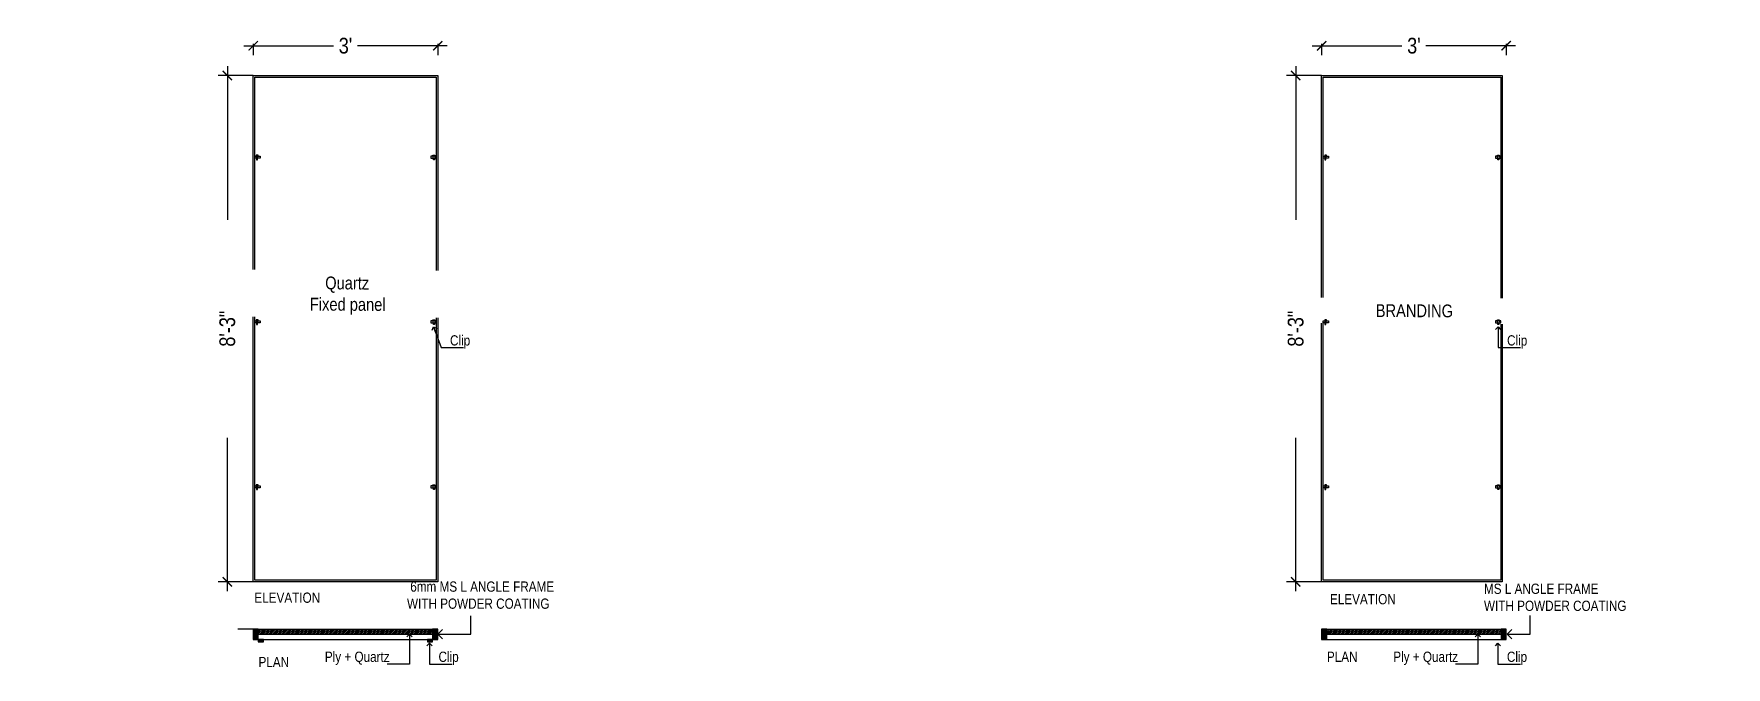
# Model space of a CAD drawing. Header units: inches. Extents: x -109431 to 29005, y -34715 to -1756.
# Drawn here: x -37293.7 to -36962.7, y -11941.8 to -11818 of the extents above; entities that cross this region are included whole.
import ezdxf

# ---------------------------------------------------------------- set-up
doc = ezdxf.new("R2010")
doc.units = ezdxf.units.IN
doc.header["$LTSCALE"] = 0.05
doc.header["$MEASUREMENT"] = 0
doc.header["$PDMODE"] = 3
doc.header["$PDSIZE"] = -4
doc.linetypes.add('ACAD_ISO03W100', pattern=[30, 12, -18])
doc.linetypes.add('DASHED2', pattern=[0.375, 0.25, -0.125])
doc.layers.get('Defpoints').update_dxf_attribs({"linetype": 'DASHED2'})
doc.layers.add('Flooring Layout', color=7, linetype='Continuous')
doc.layers.add('text', color=4, linetype='Continuous')
doc.styles.add('9-128OF1-4', font='ARIALN.TTF', dxfattribs={"height": 3.0792})
doc.dimstyles.new('DIM 1-4', dxfattribs={"dimtxt": 3.0792, "dimasz": 1.82, "dimexe": 1.82, "dimexo": 0, "dimgap": 0.09, "dimtad": 0, "dimzin": 0, "dimdsep": 46, "dimlunit": 4, "dimtxsty": '9-128OF1-4', "dimblk": 'ARCHTICK', "dimcen": 1.8125, "dimdle": 1.82, "dimclrd": 8, "dimclre": 8, "dimadec": 0, "dimazin": 0, "dimtfac": 1, "dimtofl": 0, "dimtmove": 0, "dimatfit": 3, "dimldrblk": 'OPEN90', "dimfxl": 1, "dimtolj": 1, "dimtzin": 0, "dimlwd": -1, "dimarcsym": 0})

# ---------------------------------------------------------------- blocks, each defined once
blk = doc.blocks.new('_ArchTick')
at = {"color": 0, "const_width": 0.15}
blk.add_lwpolyline([(-0.5, -0.5), (0.5, 0.5)], dxfattribs=at)
blk = doc.blocks.new('*D870')
at = {"layer": 'Defpoints', "color": 0, "ltscale": 50, "transparency": 16777216}
for p in [(-37250.75, -11819.91), (-37214.67, -11819.91), (-37214.67, -11820.32)]:
    blk.add_point(p, dxfattribs=at)
at = {"layer": 'Flooring Layout', "color": 8, "linetype": 'ACAD_ISO03W100', "ltscale": 50, "transparency": 16777216}
for p, q in [((-37252.57, -11820.32), (-37233.96, -11820.32)), ((-37212.85, -11820.32), (-37231.46, -11820.32))]:
    blk.add_line(p, q, dxfattribs=at)
at = {"layer": 'Flooring Layout', "color": 8, "linetype": 'ACAD_ISO03W100', "lineweight": -2, "ltscale": 50, "transparency": 16777216}
for p, q in [((-37250.75, -11819.91), (-37250.75, -11822.14)), ((-37214.67, -11819.91), (-37214.67, -11822.14))]:
    blk.add_line(p, q, dxfattribs=at)
at = {"layer": 'Flooring Layout', "color": 8, "ltscale": 50, "transparency": 16777216, "xscale": 1.82, "yscale": 1.82, "zscale": 1.82, "rotation": 180}
blk.add_blockref('_ArchTick', (-37250.75, -11820.32), dxfattribs=at)
at = {"layer": 'Flooring Layout', "color": 8, "ltscale": 50, "transparency": 16777216, "xscale": 1.82, "yscale": 1.82, "zscale": 1.82}
blk.add_blockref('_ArchTick', (-37214.67, -11820.32), dxfattribs=at)
at = {"layer": 'Flooring Layout', "color": 0, "ltscale": 50, "transparency": 16777216, "insert": (-37232.71, -11820.32), "char_height": 3.079, "attachment_point": 5, "style": '9-128OF1-4', "bg_fill": 3, "box_fill_scale": 1.25, "bg_fill_color": 256, "bg_fill_true_color": 13158600, "bg_fill_transparency": 0}
blk.add_mtext("\\A1;3'", dxfattribs=at)
blk = doc.blocks.new('_Open90')
at = {"color": 0, "linetype": 'ByBlock', "lineweight": -2}
for p, q in [((0, 0), (-1, 0)), ((-0.5, 0.5), (0, 0)), ((0, 0), (-0.5, -0.5))]:
    blk.add_line(p, q, dxfattribs=at)
blk = doc.blocks.new('*D871')
at = {"layer": 'Defpoints', "color": 0, "ltscale": 50, "transparency": 16777216}
for p in [(-37250.75, -11826.15), (-37255.81, -11925.15), (-37250.75, -11925.15)]:
    blk.add_point(p, dxfattribs=at)
at = {"layer": 'Flooring Layout', "color": 8, "linetype": 'ACAD_ISO03W100', "lineweight": -2, "ltscale": 50, "transparency": 16777216}
for p, q in [((-37250.75, -11826.15), (-37257.63, -11826.15)), ((-37250.75, -11925.15), (-37257.63, -11925.15))]:
    blk.add_line(p, q, dxfattribs=at)
at = {"layer": 'Flooring Layout', "color": 8, "linetype": 'ACAD_ISO03W100', "ltscale": 50, "transparency": 16777216}
for p, q in [((-37255.81, -11824.33), (-37255.81, -11872.2)), ((-37255.81, -11926.97), (-37255.81, -11879.1))]:
    blk.add_line(p, q, dxfattribs=at)
at = {"layer": 'Flooring Layout', "color": 8, "ltscale": 50, "transparency": 16777216, "xscale": 1.82, "yscale": 1.82, "zscale": 1.82}
for p, rotation in [((-37255.81, -11826.15), 90), ((-37255.81, -11925.15), 270)]:
    blk.add_blockref('_ArchTick', p, dxfattribs=dict(at, rotation=rotation))
at = {"layer": 'Flooring Layout', "color": 0, "ltscale": 50, "transparency": 16777216, "insert": (-37255.81, -11875.65), "char_height": 3.079, "attachment_point": 5, "rotation": 90, "style": '9-128OF1-4', "bg_fill": 3, "box_fill_scale": 1.25, "bg_fill_color": 256, "bg_fill_true_color": 13158600, "bg_fill_transparency": 0}
blk.add_mtext('\\A1;8\'-3"', dxfattribs=at)
blk = doc.blocks.new('*D872')
at = {"layer": 'Defpoints', "color": 0, "ltscale": 50, "transparency": 16777216}
for p in [(-37041.84, -11819.91), (-37005.75, -11819.91), (-37005.75, -11820.32)]:
    blk.add_point(p, dxfattribs=at)
at = {"layer": 'Flooring Layout', "color": 8, "linetype": 'ACAD_ISO03W100', "ltscale": 50, "transparency": 16777216}
for p, q in [((-37043.66, -11820.32), (-37025.04, -11820.32)), ((-37003.93, -11820.32), (-37022.54, -11820.32))]:
    blk.add_line(p, q, dxfattribs=at)
at = {"layer": 'Flooring Layout', "color": 8, "linetype": 'ACAD_ISO03W100', "lineweight": -2, "ltscale": 50, "transparency": 16777216}
for p, q in [((-37041.84, -11819.91), (-37041.84, -11822.14)), ((-37005.75, -11819.91), (-37005.75, -11822.14))]:
    blk.add_line(p, q, dxfattribs=at)
at = {"layer": 'Flooring Layout', "color": 8, "ltscale": 50, "transparency": 16777216, "xscale": 1.82, "yscale": 1.82, "zscale": 1.82, "rotation": 180}
blk.add_blockref('_ArchTick', (-37041.84, -11820.32), dxfattribs=at)
at = {"layer": 'Flooring Layout', "color": 8, "ltscale": 50, "transparency": 16777216, "xscale": 1.82, "yscale": 1.82, "zscale": 1.82}
blk.add_blockref('_ArchTick', (-37005.75, -11820.32), dxfattribs=at)
at = {"layer": 'Flooring Layout', "color": 0, "ltscale": 50, "transparency": 16777216, "insert": (-37023.79, -11820.32), "char_height": 3.079, "attachment_point": 5, "style": '9-128OF1-4', "bg_fill": 3, "box_fill_scale": 1.25, "bg_fill_color": 256, "bg_fill_true_color": 13158600, "bg_fill_transparency": 0}
blk.add_mtext("\\A1;3'", dxfattribs=at)
blk = doc.blocks.new('*D873')
at = {"layer": 'Defpoints', "color": 0, "ltscale": 50, "transparency": 16777216}
for p in [(-37041.84, -11826.15), (-37046.9, -11925.15), (-37041.84, -11925.15)]:
    blk.add_point(p, dxfattribs=at)
at = {"layer": 'Flooring Layout', "color": 8, "linetype": 'ACAD_ISO03W100', "lineweight": -2, "ltscale": 50, "transparency": 16777216}
for p, q in [((-37041.84, -11826.15), (-37048.72, -11826.15)), ((-37041.84, -11925.15), (-37048.72, -11925.15))]:
    blk.add_line(p, q, dxfattribs=at)
at = {"layer": 'Flooring Layout', "color": 8, "linetype": 'ACAD_ISO03W100', "ltscale": 50, "transparency": 16777216}
for p, q in [((-37046.9, -11824.33), (-37046.9, -11872.2)), ((-37046.9, -11926.97), (-37046.9, -11879.1))]:
    blk.add_line(p, q, dxfattribs=at)
at = {"layer": 'Flooring Layout', "color": 8, "ltscale": 50, "transparency": 16777216, "xscale": 1.82, "yscale": 1.82, "zscale": 1.82}
for p, rotation in [((-37046.9, -11826.15), 90), ((-37046.9, -11925.15), 270)]:
    blk.add_blockref('_ArchTick', p, dxfattribs=dict(at, rotation=rotation))
at = {"layer": 'Flooring Layout', "color": 0, "ltscale": 50, "transparency": 16777216, "insert": (-37046.9, -11875.65), "char_height": 3.079, "attachment_point": 5, "rotation": 90, "style": '9-128OF1-4', "bg_fill": 3, "box_fill_scale": 1.25, "bg_fill_color": 256, "bg_fill_true_color": 13158600, "bg_fill_transparency": 0}
blk.add_mtext('\\A1;8\'-3"', dxfattribs=at)

msp = doc.modelspace()

# ---------------------------------------------------------------- hatches: boundary and pattern name
at = {"layer": 'Flooring Layout', "ltscale": 50}
h = msp.add_hatch(color=256, dxfattribs=at)
h.dxf.hatch_style = 1
h.paths.add_polyline_path([(-37249.75447, -11934.41788), (-37250.75447, -11934.41788), (-37250.75447, -11936.41788), (-37249.75447, -11936.41788)])
h = msp.add_hatch(dxfattribs=at)
h.set_pattern_fill('ANSI31', color=256, scale=2)
h.paths.add_polyline_path([(-37215.66717, -11934.41788), (-37249.75447, -11934.41788), (-37249.75447, -11935.41788), (-37215.66717, -11935.41788)])
h = msp.add_hatch(color=256, dxfattribs=at)
h.dxf.hatch_style = 1
h.paths.add_polyline_path([(-37214.66717, -11934.41788), (-37215.66717, -11934.41788), (-37215.66717, -11936.41788), (-37214.66717, -11936.41788)])
h = msp.add_hatch(color=256, dxfattribs=at)
h.dxf.hatch_style = 1
h.paths.add_polyline_path([(-37040.83574, -11934.41788), (-37041.83574, -11934.41788), (-37041.83574, -11936.41788), (-37040.83574, -11936.41788)])
h = msp.add_hatch(dxfattribs=at)
h.set_pattern_fill('ANSI31', color=256, scale=2)
h.set_pattern_definition([(45, (208.91872, 0), (-0.1767766953, 0.1767766953), [])])
h.paths.add_polyline_path([(-37006.74845, -11934.41788), (-37040.83574, -11934.41788), (-37040.83574, -11935.41788), (-37006.74845, -11935.41788)])
h = msp.add_hatch(color=256, dxfattribs=at)
h.dxf.hatch_style = 1
h.paths.add_polyline_path([(-37005.74845, -11934.41788), (-37006.74845, -11934.41788), (-37006.74845, -11936.41788), (-37005.74845, -11936.41788)])
at = {"layer": 'Flooring Layout', "ltscale": 50, "true_color": 0xf27172}
h = msp.add_hatch(color=11, dxfattribs=at)
h.dxf.hatch_style = 1
h.paths.add_polyline_path([(-37248.75447, -11936.41788), (-37249.75447, -11936.41788), (-37249.75447, -11936.91788), (-37248.75447, -11936.91788)])
h = msp.add_hatch(color=11, dxfattribs=at)
h.dxf.hatch_style = 1
h.paths.add_polyline_path([(-37215.66717, -11936.41788), (-37216.66717, -11936.41788), (-37216.66717, -11936.91788), (-37215.66717, -11936.91788)])

# ---------------------------------------------------------------- linework, layer by layer
at = {"layer": 'Flooring Layout', "ltscale": 50}
for p, q in [((-37250.75447, -11934.41788), (-37253.75447, -11934.41788)), ((-37249.75447, -11934.41788), (-37215.66717, -11934.41788)), ((-37249.75447, -11935.41788), (-37215.66717, -11935.41788)), ((-37040.83574, -11934.41788), (-37006.74845, -11934.41788)), ((-37040.83574, -11935.41788), (-37006.74845, -11935.41788)), ((-37249.75447, -11936.41788), (-37215.66717, -11936.41788)), ((-37040.83574, -11936.41788), (-37006.74845, -11936.41788))]:
    msp.add_line(p, q, dxfattribs=at)
for points in [[(-37250.75447, -11826.14599), (-37214.66717, -11826.14599), (-37214.66717, -11925.14599), (-37250.75447, -11925.14599)], [(-37250.44447, -11826.45599), (-37214.97717, -11826.45599), (-37214.97717, -11924.83599), (-37250.44447, -11924.83599)], [(-37041.83574, -11826.14599), (-37006.49845, -11826.14599), (-37006.49845, -11925.14599), (-37041.83574, -11925.14599)], [(-37041.52574, -11826.45599), (-37006.80845, -11826.45599), (-37006.80845, -11924.83599), (-37041.52574, -11924.83599)], [(-37214.97717, -11841.93627), (-37216.02568, -11841.93627), (-37216.02568, -11842.32176), (-37214.97717, -11842.32176)], [(-37215.2659, -11841.73772), (-37215.32513, -11842.62086), (-37215.51483, -11842.62086), (-37215.61316, -11841.73772)], [(-37006.80845, -11841.93627), (-37007.85696, -11841.93627), (-37007.85696, -11842.32176), (-37006.80845, -11842.32176)], [(-37007.09718, -11841.73772), (-37007.15641, -11842.62086), (-37007.3461, -11842.62086), (-37007.44444, -11841.73772)], [(-37214.97717, -11906.41251), (-37216.02568, -11906.41251), (-37216.02568, -11906.798), (-37214.97717, -11906.798)], [(-37215.2659, -11906.21396), (-37215.32513, -11907.09711), (-37215.51483, -11907.09711), (-37215.61316, -11906.21396)], [(-37006.80845, -11906.41251), (-37007.85696, -11906.41251), (-37007.85696, -11906.798), (-37006.80845, -11906.798)], [(-37007.09718, -11906.21396), (-37007.15641, -11907.09711), (-37007.3461, -11907.09711), (-37007.44444, -11906.21396)], [(-37250.75447, -11934.41788), (-37250.75447, -11936.41788), (-37249.75447, -11936.41788), (-37249.75447, -11934.41788)], [(-37215.66717, -11934.41788), (-37215.66717, -11936.41788), (-37214.66717, -11936.41788), (-37214.66717, -11934.41788)], [(-37041.83574, -11934.41788), (-37041.83574, -11936.41788), (-37040.83574, -11936.41788), (-37040.83574, -11934.41788)], [(-37006.74845, -11934.41788), (-37006.74845, -11936.41788), (-37005.74845, -11936.41788), (-37005.74845, -11934.41788)], [(-37249.75447, -11936.41788), (-37249.75447, -11936.91788), (-37248.75447, -11936.91788), (-37248.75447, -11936.41788)], [(-37216.66717, -11936.41788), (-37216.66717, -11936.91788), (-37215.66717, -11936.91788), (-37215.66717, -11936.41788)]]:
    msp.add_lwpolyline(points, close=True, dxfattribs=at)

# ---------------------------------------------------------------- texts
at = {"layer": 'Flooring Layout', "ltscale": 50, "char_height": 2, "style": '9-128OF1-4'}
for s, insert, attachment_point in [('Clip', (-37212.27284, -11876.93531), 1), ('Clip', (-37005.5721, -11876.93531), 1), (' 6mm MS L ANGLE FRAME^JWITH POWDER COATING', (-37220.68303, -11925.08567), 1), ('MS L ANGLE FRAME^JWITH POWDER COATING', (-37010.09201, -11925.50988), 1), ('ELEVATION', (-37250.52302, -11927.2532), 1), ('ELEVATION', (-37040.20185, -11927.54522), 1), ('Ply + Quartz', (-37224.07349, -11938.80803), 3), ('Clip', (-37214.51958, -11938.80803), 1), ('PLAN', (-37040.80255, -11938.80204), 1), ('PLAN', (-37040.80255, -11938.80204), 1), ('Ply + Quartz', (-37015.15477, -11938.80803), 3), ('Clip', (-37005.60086, -11938.80803), 1), ('PLAN', (-37249.72128, -11939.8414), 1)]:
    msp.add_mtext_dynamic_manual_height_columns(s, width=32.1203731, gutter_width=15.396, heights=[0], dxfattribs=dict(at, insert=insert, attachment_point=attachment_point))

# ---------------------------------------------------------------- dimensions: what is measured, and where the dimension line sits
at = {"layer": 'Flooring Layout', "ltscale": 50}
for base, p1, p2, picture, middle in [((-37214.66717, -11820.31871), (-37250.75447, -11819.9088), (-37214.66717, -11819.9088), '*D870', (-37232.71082, -11820.31871)), ((-37005.74845, -11820.31871), (-37041.83574, -11819.9088), (-37005.74845, -11819.9088), '*D872', (-37023.7921, -11820.31871))]:
    dim = msp.add_linear_dim(base=base, p1=p1, p2=p2, dimstyle='DIM 1-4', override={"dimfxl": 0.1875, "dimtfill": 1, "dimarcsym": 1}, dxfattribs=at)
    dim.commit()
    dim.dimension.update_dxf_attribs({"geometry": picture, "text_midpoint": middle})

# ---------------------------------------------------------------- leaders
for points, override in [([(-37214.66717, -11935.39838), (-37208.16903, -11935.39838), (-37208.16903, -11931.77645)], {"dimgap": 0.09, "dimtad": 0, "dimfxl": 0.1875, "dimtfill": 1, "dimarcsym": 1}), ([(-37005.582, -11935.37888), (-37001.06003, -11935.37888), (-37001.06003, -11931.75695)], {"dimgap": 0.09, "dimtad": 0, "dimfxl": 0.1875, "dimtfill": 1, "dimarcsym": 1}), ([(-37220.19689, -11935.41788), (-37220.19689, -11941.23047), (-37224.58955, -11941.23047)], {"dimasz": 1, "dimfxl": 0.1875, "dimtfill": 1, "dimarcsym": 1}), ([(-37011.27816, -11935.41788), (-37011.27816, -11941.23047), (-37015.67082, -11941.23047)], {"dimasz": 1, "dimfxl": 0.1875, "dimtfill": 1, "dimarcsym": 1}), ([(-37216.27263, -11937.17409), (-37216.27263, -11941.23047), (-37211.87997, -11941.23047)], {"dimasz": 1, "dimgap": 0.09, "dimtad": 0, "dimfxl": 0.1875, "dimtfill": 1, "dimarcsym": 1}), ([(-37007.35391, -11937.17409), (-37007.35391, -11941.23047), (-37002.96124, -11941.23047)], {"dimasz": 1, "dimgap": 0.09, "dimtad": 0, "dimfxl": 0.1875, "dimtfill": 1, "dimarcsym": 1})]:
    msp.add_leader(points, dimstyle='DIM 1-4', override=override, dxfattribs=at)

# ---------------------------------------------------------------- next in the draw order: texts
at = {"layer": 'text', "color": 7, "ltscale": 50, "true_color": 0xffffff, "insert": (-37292.38042, -11868.89635), "char_height": 2.5, "width": 119.7881661, "attachment_point": 4, "rotation": 359.7287349, "style": '9-128OF1-4', "bg_fill": 2}
msp.add_mtext('\\pi55.69132;{\\C30;\\c2254834;Quartz\\P\\pi52.71468;Fixed panel }', dxfattribs=at)

# ---------------------------------------------------------------- next in the draw order: dimensions: what is measured, and where the dimension line sits
at = {"layer": 'Flooring Layout', "ltscale": 50}
dim = msp.add_linear_dim(base=(-37046.89504, -11925.14599), p1=(-37041.83574, -11826.14599), p2=(-37041.83574, -11925.14599), angle=90, dimstyle='DIM 1-4', override={"dimfxl": 0.1875, "dimtfill": 1, "dimarcsym": 1}, dxfattribs=at)
dim.commit()
dim.dimension.update_dxf_attribs({"geometry": '*D873', "text_midpoint": (-37046.89504, -11875.64599)})

# ---------------------------------------------------------------- next in the draw order: linework, layer by layer
for points in [[(-37041.52574, -11841.93627), (-37040.47724, -11841.93627), (-37040.47724, -11842.32176), (-37041.52574, -11842.32176)], [(-37041.23701, -11841.73772), (-37041.17778, -11842.62086), (-37040.98809, -11842.62086), (-37040.88976, -11841.73772)], [(-37214.97717, -11874.14049), (-37216.02568, -11874.14049), (-37216.02568, -11874.52598), (-37214.97717, -11874.52598)], [(-37215.2659, -11873.94194), (-37215.32513, -11874.82508), (-37215.51483, -11874.82508), (-37215.61316, -11873.94194)], [(-37041.52574, -11906.41251), (-37040.47724, -11906.41251), (-37040.47724, -11906.798), (-37041.52574, -11906.798)], [(-37041.23701, -11906.21396), (-37041.17778, -11907.09711), (-37040.98809, -11907.09711), (-37040.88976, -11906.21396)]]:
    msp.add_lwpolyline(points, close=True, dxfattribs=at)

# ---------------------------------------------------------------- next in the draw order: texts
at = {"layer": 'text', "color": 7, "ltscale": 50, "true_color": 0xffffff, "insert": (-37083.78054, -11871.8789), "char_height": 2.5, "width": 119.7881661, "attachment_point": 4, "rotation": 359.7287349, "style": '9-128OF1-4', "bg_fill": 2}
msp.add_mtext('\\pi52.53051;{\\C30;\\c2254834;BRANDING }', dxfattribs=at)

# ---------------------------------------------------------------- next in the draw order: dimensions: what is measured, and where the dimension line sits
at = {"layer": 'Flooring Layout', "ltscale": 50}
dim = msp.add_linear_dim(base=(-37255.81376, -11925.14599), p1=(-37250.75447, -11826.14599), p2=(-37250.75447, -11925.14599), angle=90, dimstyle='DIM 1-4', override={"dimfxl": 0.1875, "dimtfill": 1, "dimarcsym": 1}, dxfattribs=at)
dim.commit()
dim.dimension.update_dxf_attribs({"geometry": '*D871', "text_midpoint": (-37255.81376, -11875.64599)})

# ---------------------------------------------------------------- next in the draw order: leaders
msp.add_leader([(-37215.49387, -11875.30137), (-37214.0259, -11879.35775), (-37209.63323, -11879.35775)], dimstyle='DIM 1-4', override={"dimasz": 1, "dimgap": 0.09, "dimtad": 0, "dimfxl": 0.1875, "dimtfill": 1, "dimarcsym": 1}, dxfattribs=at)

# ---------------------------------------------------------------- next in the draw order: linework, layer by layer
for points in [[(-37250.44447, -11841.93627), (-37249.39596, -11841.93627), (-37249.39596, -11842.32176), (-37250.44447, -11842.32176)], [(-37250.15574, -11841.73772), (-37250.09651, -11842.62086), (-37249.90682, -11842.62086), (-37249.80848, -11841.73772)], [(-37250.44447, -11874.14049), (-37249.39596, -11874.14049), (-37249.39596, -11874.52598), (-37250.44447, -11874.52598)], [(-37250.15574, -11873.94194), (-37250.09651, -11874.82508), (-37249.90682, -11874.82508), (-37249.80848, -11873.94194)], [(-37041.52574, -11874.14049), (-37040.47724, -11874.14049), (-37040.47724, -11874.52598), (-37041.52574, -11874.52598)], [(-37041.23701, -11873.94194), (-37041.17778, -11874.82508), (-37040.98809, -11874.82508), (-37040.88976, -11873.94194)], [(-37006.80845, -11874.14049), (-37007.85696, -11874.14049), (-37007.85696, -11874.52598), (-37006.80845, -11874.52598)], [(-37007.09718, -11873.94194), (-37007.15641, -11874.82508), (-37007.3461, -11874.82508), (-37007.44444, -11873.94194)], [(-37250.44447, -11906.41251), (-37249.39596, -11906.41251), (-37249.39596, -11906.798), (-37250.44447, -11906.798)], [(-37250.15574, -11906.21396), (-37250.09651, -11907.09711), (-37249.90682, -11907.09711), (-37249.80848, -11906.21396)]]:
    msp.add_lwpolyline(points, close=True, dxfattribs=at)

# ---------------------------------------------------------------- next in the draw order: leaders
msp.add_leader([(-37007.32515, -11875.30137), (-37007.32515, -11879.35775), (-37002.93249, -11879.35775)], dimstyle='DIM 1-4', override={"dimasz": 1, "dimgap": 0.09, "dimtad": 0, "dimfxl": 0.1875, "dimtfill": 1, "dimarcsym": 1}, dxfattribs=at)

doc.saveas('drawing.dxf')
